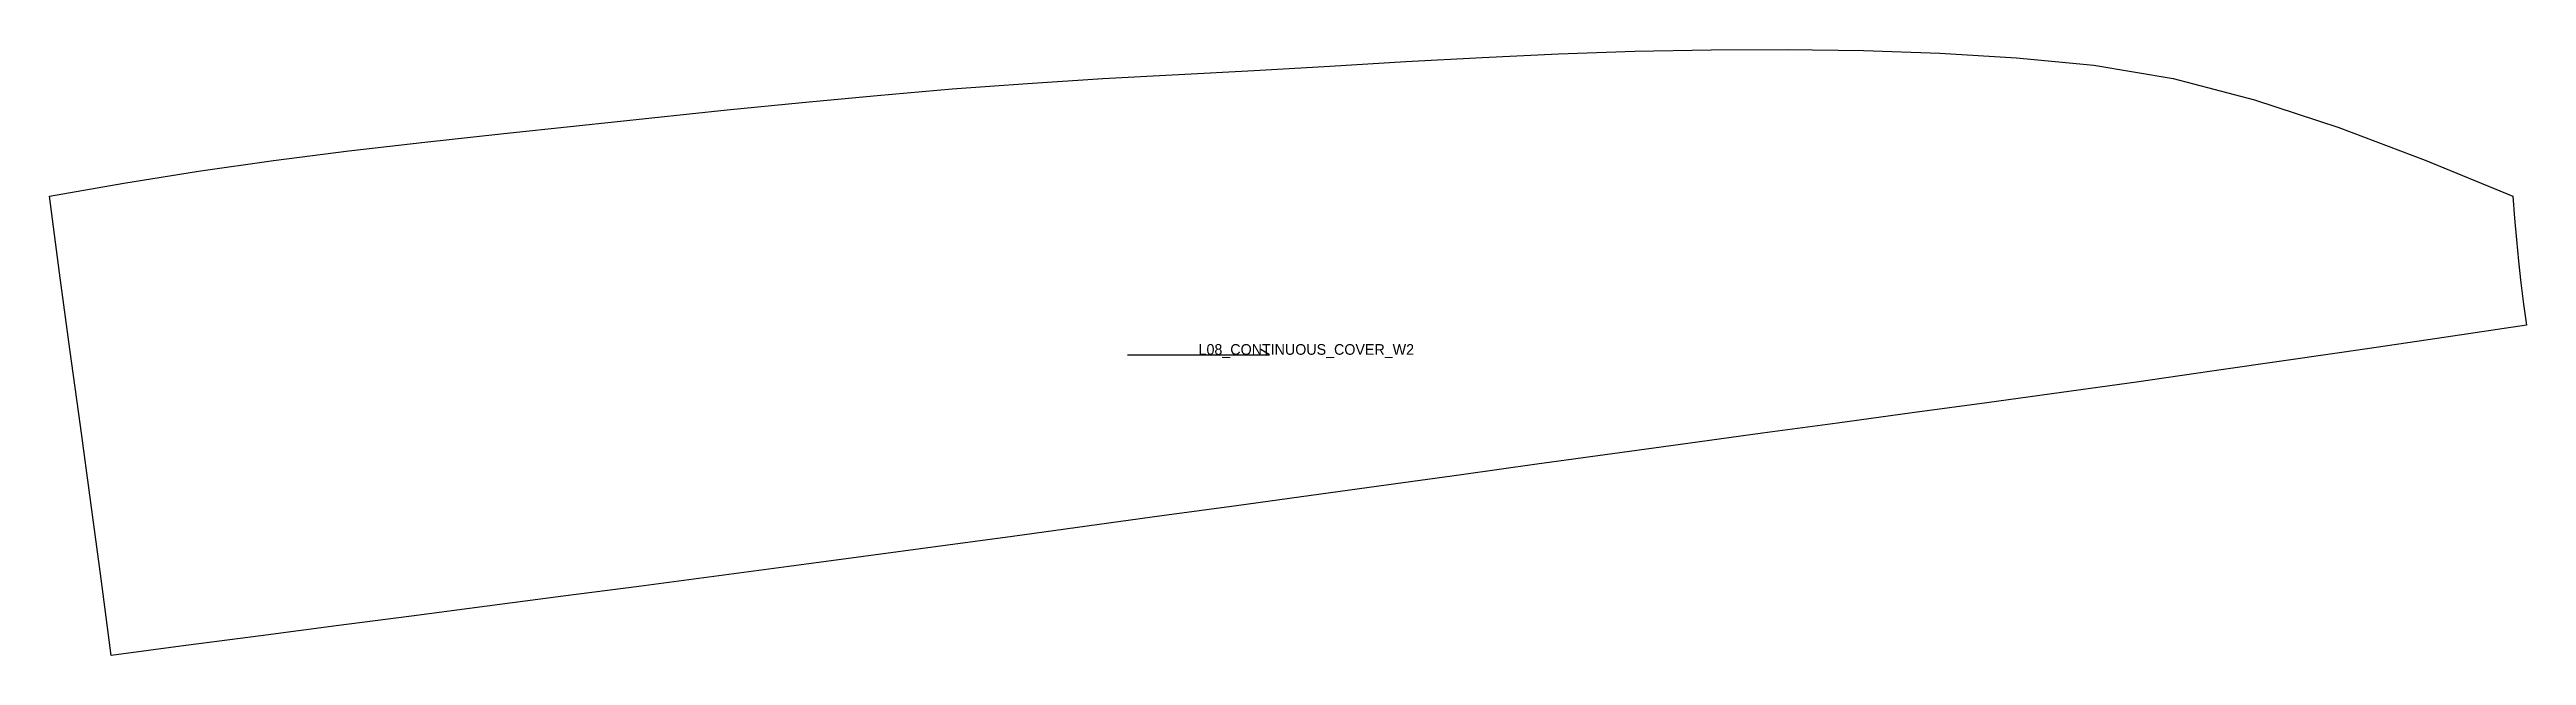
# Model space of a CAD drawing. Header units: millimetres. Extents: x 0 to 1394, y -259 to 83.
import ezdxf

# ---------------------------------------------------------------- set-up
doc = ezdxf.new("R2010")
doc.units = ezdxf.units.MM
for name, color, linetype in [('CUT', 1, 'Continuous'), ('GRAIN', 3, 'Continuous'), ('LABEL', 7, 'Continuous'), ('SEW', 5, 'Continuous')]:
    doc.layers.add(name, color=color, linetype=linetype)

msp = doc.modelspace()

# ---------------------------------------------------------------- linework, layer by layer
at = {"layer": 'CUT'}
msp.add_lwpolyline([(0, 0), (41.9, 7.3), (83.9, 14.1), (126.1, 20.2), (168.5, 25.6), (211.2, 30.5), (254, 35.2), (296.7, 39.7), (339.1, 44.2), (381.4, 48.7), (423.7, 52.9), (465.9, 56.8), (508.1, 60.5), (550.5, 63.6), (592.9, 66.3), (635.4, 68.6), (678, 70.9), (720.6, 73.4), (763.4, 75.9), (806.4, 78.2), (849.4, 80.2), (892.4, 81.7), (935.3, 82.5), (978.1, 82.7), (1021, 82.2), (1064, 80.7), (1107.2, 78), (1150.8, 73.8), (1195.3, 66.4), (1241.2, 54.4), (1288.6, 38.7), (1337.2, 20.3), (1386.6, 0), (1387.5, -12.3), (1388.6, -24.5), (1389.8, -36.6), (1391.1, -48.7), (1392.6, -60.7), (1394.3, -72.7), (1349.1, -79.4), (1304.5, -86), (1260.4, -92.4), (1217.2, -98.6), (1174.7, -104.7), (1132.5, -110.5), (1090.5, -116.3), (1048.4, -122), (1006.4, -127.8), (964.3, -133.5), (922.1, -139.3), (879.8, -145.1), (837.2, -151), (794.7, -156.9), (752.4, -162.8), (710.2, -168.6), (668.2, -174.4), (626.1, -180.1), (584.1, -185.9), (542.1, -191.6), (500.1, -197.3), (458.1, -202.9), (416.1, -208.6), (373.9, -214.2), (331.7, -219.8), (289.1, -225.4), (246.4, -230.9), (203.8, -236.5), (161.3, -242.1), (119, -247.6), (76.8, -253.2), (34.7, -258.7), (29, -215.6), (23.2, -172.5), (17.4, -129.4), (11.5, -86.2), (5.7, -43.1), (0, 0)], close=True, dxfattribs=at)
at = {"layer": 'GRAIN'}
for p, q in [((606.8, -89.3), (686.8, -89.3)), ((686.8, -89.3), (681.8, -86.3))]:
    msp.add_line(p, q, dxfattribs=at)
at = {"layer": 'SEW'}
msp.add_lwpolyline([(0, 0), (41.9, 7.3), (83.9, 14.1), (126.1, 20.2), (168.5, 25.6), (211.2, 30.5), (254, 35.2), (296.7, 39.7), (339.1, 44.2), (381.4, 48.7), (423.7, 52.9), (465.9, 56.8), (508.1, 60.5), (550.5, 63.6), (592.9, 66.3), (635.4, 68.6), (678, 70.9), (720.6, 73.4), (763.4, 75.9), (806.4, 78.2), (849.4, 80.2), (892.4, 81.7), (935.3, 82.5), (978.1, 82.7), (1021, 82.2), (1064, 80.7), (1107.2, 78), (1150.8, 73.8), (1195.3, 66.4), (1241.2, 54.4), (1288.6, 38.7), (1337.2, 20.3), (1386.6, 0), (1387.5, -12.3), (1388.6, -24.5), (1389.8, -36.6), (1391.1, -48.7), (1392.6, -60.7), (1394.3, -72.7), (1349.1, -79.4), (1304.5, -86), (1260.4, -92.4), (1217.2, -98.6), (1174.7, -104.7), (1132.5, -110.5), (1090.5, -116.3), (1048.4, -122), (1006.4, -127.8), (964.3, -133.5), (922.1, -139.3), (879.8, -145.1), (837.2, -151), (794.7, -156.9), (752.4, -162.8), (710.2, -168.6), (668.2, -174.4), (626.1, -180.1), (584.1, -185.9), (542.1, -191.6), (500.1, -197.3), (458.1, -202.9), (416.1, -208.6), (373.9, -214.2), (331.7, -219.8), (289.1, -225.4), (246.4, -230.9), (203.8, -236.5), (161.3, -242.1), (119, -247.6), (76.8, -253.2), (34.7, -258.7), (29, -215.6), (23.2, -172.5), (17.4, -129.4), (11.5, -86.2), (5.7, -43.1)], close=True, dxfattribs=at)

# ---------------------------------------------------------------- texts
at = {"layer": 'LABEL'}
msp.add_text('L08_CONTINUOUS_COVER_W2', height=6, dxfattribs=at).set_placement((646.8, -89.3))

doc.saveas('drawing.dxf')
